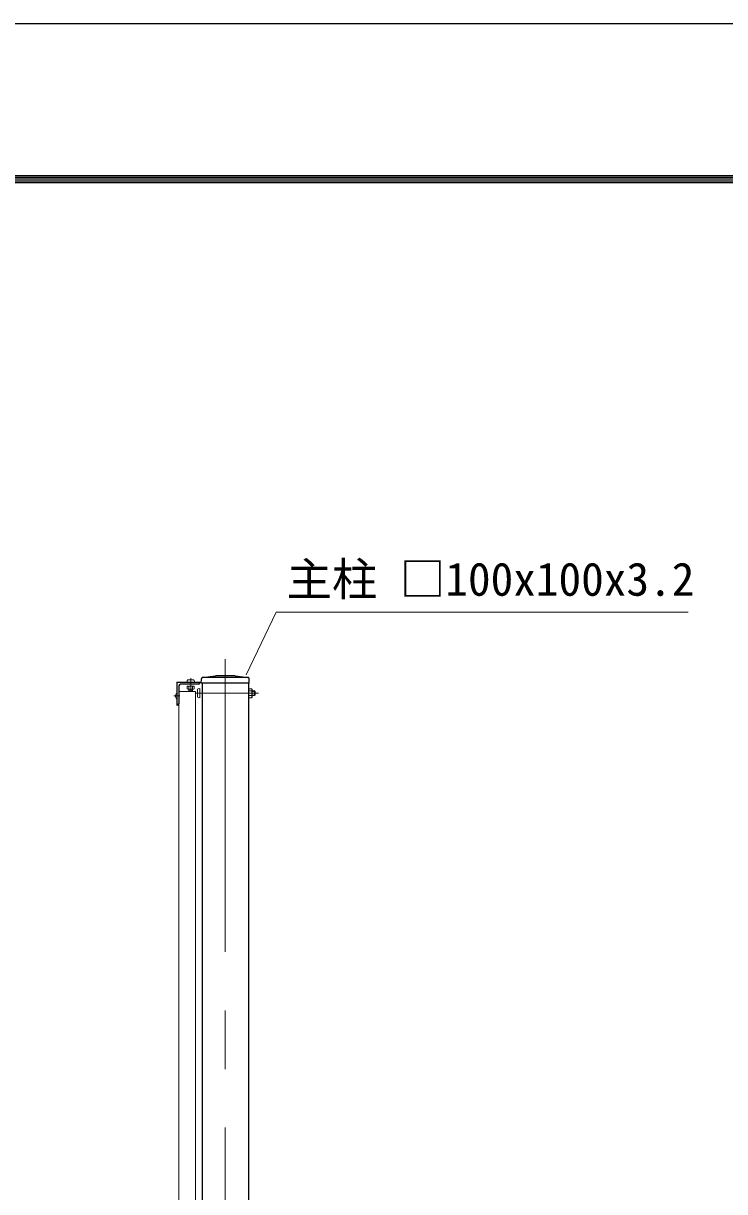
# Model space of a CAD drawing. Units: millimetres, scale not verified. Extents: x -6300 to 6300, y -4455 to 4455.
# Drawn here: x -604 to 917, y 1922 to 4455 of the extents above; entities that cross this region are included whole.
import ezdxf
from ezdxf.enums import TextEntityAlignment as Align

# ---------------------------------------------------------------- set-up
doc = ezdxf.new("R2010")
doc.units = ezdxf.units.MM
doc.header["$LTSCALE"] = 20
doc.linetypes.add('USER1', pattern=[50.8, 31.75, -6.35, 6.35, -6.35])
for name, color, linetype, lineweight in [('0-1_D-STR1', 1, 'Continuous', 25), ('0-2_D-BMK', 2, 'USER1', 13), ('0-3_D-STR3', 3, 'Continuous', 13), ('0-4_D-STR2', 7, 'Continuous', 13), ('0-6_D-STR-TXT', 7, 'Continuous', 13), ('0-A_D-TTL', 7, 'Continuous', 25)]:
    doc.layers.add(name, color=color, linetype=linetype, lineweight=lineweight)
doc.styles.add('ＭＳ ゴシック', font='')
doc.styles.get('ＭＳ ゴシック').set_extended_font_data('MS Gothic')

msp = doc.modelspace()

# ---------------------------------------------------------------- linework, layer by layer
at = {"layer": '0-1_D-STR1'}
for p, q in [((-215.06, 3036.7), (-187.46, 3040.36)), ((-144.46, 3040.36), (-187.46, 3040.36)), ((-144.46, 3040.36), (-116.86, 3036.7)), ((-270.96, 3026.36), (-270.96, 2976.36)), ((-270.96, 3026.36), (-220.96, 3026.36)), ((-266.96, 3015.86), (-266.96, 2979.36)), ((-223.96, 3022.36), (-260.46, 3022.36)), ((-220.96, 3026.36), (-220.96, 3025.36)), ((-218.06, 3024.36), (-217.66, 3033.85)), ((-113.86, 3024.36), (-218.06, 3024.36)), ((-115.96, 3036.36), (-215.96, 3036.36)), ((-215.96, 3024.36), (-215.96, 1076.36)), ((-115.96, 3024.36), (-115.96, -433.64)), ((-113.86, 3024.36), (-114.25, 3033.85)), ((-270.96, 2976.36), (-269.96, 2976.36))]:
    msp.add_line(p, q, dxfattribs=at)
for centre, radius, start, end in [((-260.46, 3015.86), 6.5, 90, 180), ((-223.96, 3025.36), 3, 270, 0), ((-214.67, 3033.72), 3, 97.56971, 177.61406), ((-117.25, 3033.72), 3, 2.38594, 82.43029), ((-269.96, 2979.36), 3, 270, 0)]:
    msp.add_arc(centre, radius, start, end, dxfattribs=at)
at = {"layer": '0-2_D-BMK'}
for p, q in [((-165.96, 3076.36), (-165.96, -483.64)), ((-240.96, 3006.36), (-240.96, 3035.2)), ((-277.87, 2996.36), (-264.18, 2996.36)), ((-230.36, 3002.36), (-94.12, 3002.36))]:
    msp.add_line(p, q, dxfattribs=at)
at = {"layer": '0-3_D-STR3'}
for p, q in [((-232.96, 3026.36), (-248.96, 3026.36)), ((-248.46, 3017.36), (-233.45, 3017.36)), ((-234.46, 3031.16), (-247.46, 3031.16)), ((-244.71, 3017.36), (-244.71, 3011.59)), ((-237.21, 3017.36), (-237.21, 3011.59)), ((-271.36, 3002.36), (-270.96, 3002.36)), ((-271.36, 2990.36), (-270.96, 2990.36)), ((-270.96, 3002.36), (-270.96, 2990.36)), ((-247.21, 3010.86), (-234.71, 3010.86)), ((-244.96, 3010.86), (-244.96, 3007.56)), ((-244.21, 3010.86), (-244.21, 3006.81)), ((-238.16, 3006.36), (-243.76, 3006.36)), ((-236.96, 3007.56), (-238.16, 3006.36)), ((-237.71, 3010.86), (-237.71, 3006.81)), ((-236.96, 3010.86), (-236.96, 3007.56)), ((-225.96, 3010.86), (-225.96, 2993.86)), ((-220.96, 3012.36), (-220.96, 2992.36)), ((-220.96, 3012.18), (-220.96, 2992.55)), ((-115.96, 2992.55), (-115.96, 3012.18)), ((-115.96, 3007.27), (-108.86, 3007.27)), ((-115.96, 2997.46), (-108.86, 2997.46)), ((-107.96, 2994.11), (-107.96, 3010.61)), ((-107.96, 3007.36), (-102.46, 3007.36)), ((-107.96, 3006.36), (-100.96, 3006.36)), ((-107.96, 2998.36), (-100.96, 2998.36)), ((-107.96, 2997.36), (-102.46, 2997.36)), ((-102.46, 3007.36), (-102.46, 2997.36)), ((-102.46, 3007.36), (-100.96, 3006.36)), ((-100.96, 2998.36), (-102.46, 2997.36)), ((-100.96, 3006.36), (-100.96, 2998.36))]:
    msp.add_line(p, q, dxfattribs=at)
for points in [[(-248.46, 3017.36), (-248.46, 3011.59), (-247.21, 3010.86)], [(-233.45, 3017.36), (-233.45, 3011.59), (-234.71, 3010.86)], [(-236.96, 3007.56), (-244.96, 3007.56), (-243.76, 3006.36)], [(-115.96, 3012.18), (-108.86, 3012.18), (-107.96, 3010.61)], [(-115.96, 2992.55), (-108.86, 2992.55), (-107.96, 2994.11)]]:
    msp.add_lwpolyline(points, dxfattribs=at)
for centre, radius, start, end in [((-265.74, 2996.36), 8.22, 133.14261, 226.85739), ((-246.59, 3014.33), 3.32, 235.61585, 304.38416), ((-240.96, 3023.43), 12.42, 252.4121, 287.5879), ((-235.33, 3014.33), 3.32, 235.61586, 304.38414), ((-112.45, 3009.73), 4.34, 325.61587, 34.38413), ((-124.34, 3002.36), 16.24, 342.41211, 17.58789), ((-112.45, 2995), 4.34, 325.61587, 34.38413)]:
    msp.add_arc(centre, radius, start, end, dxfattribs=at)
for centre, major_axis, ratio, start_param, end_param in [((-247.46, 3026.36), (0, -4.8), 0.3125, 3.1415927, 4.712389), ((-234.46, 3026.36), (0, -4.8), 0.3125, 1.5707963, 3.1415927), ((-220.96, 3010.86), (-5, 0), 0.3, 4.712389, 6.2831853), ((-220.96, 2993.86), (-5, 0), 0.3, 6.2831853, 7.8539816)]:
    msp.add_ellipse(centre, major_axis=major_axis, ratio=ratio, start_param=start_param, end_param=end_param, dxfattribs=at)
at = {"layer": '0-4_D-STR2'}
for p, q in [((-266.96, 3006.36), (-266.96, 1586.36)), ((-266.96, 3006.36), (-230.36, 3006.36)), ((-230.36, 3006.36), (-230.36, 1586.36))]:
    msp.add_line(p, q, dxfattribs=at)
at = {"layer": '0-6_D-STR-TXT'}
msp.add_lwpolyline([(837.59, 3177.92), (-55.97, 3177.92), (-120.51, 3042.17)], dxfattribs=at)
at = {"layer": '0-A_D-TTL', "color": 2}
msp.add_lwpolyline([(-6300, 4455), (6300, 4455), (6300, -4455), (-6300, -4455)], close=True, dxfattribs=at)
at = {"layer": '0-A_D-TTL'}
for points in [[(-5895, 4125), (5895, 4125), (5895, -4125), (-5895, -4125)], [(-5891.25, 4121.25), (5891.25, 4121.25), (5891.25, -4121.25), (-5891.25, -4121.25)], [(-5887.5, 4117.5), (5887.5, 4117.5), (5887.5, -4117.5), (-5887.5, -4117.5)], [(-5883.75, 4113.75), (5883.75, 4113.75), (5883.75, -4113.75), (-5883.75, -4113.75)], [(-5880, 4110), (5880, 4110), (5880, -4110), (-5880, -4110)]]:
    msp.add_lwpolyline(points, close=True, dxfattribs=at)

# ---------------------------------------------------------------- texts
at = {"layer": '0-6_D-STR-TXT', "style": 'ＭＳ ゴシック'}
msp.add_text('主柱 □100x100x3.2', height=72.14, dxfattribs=at).set_placement((-33.18, 3192.04), align=Align.BOTTOM_LEFT)

doc.saveas('drawing.dxf')
